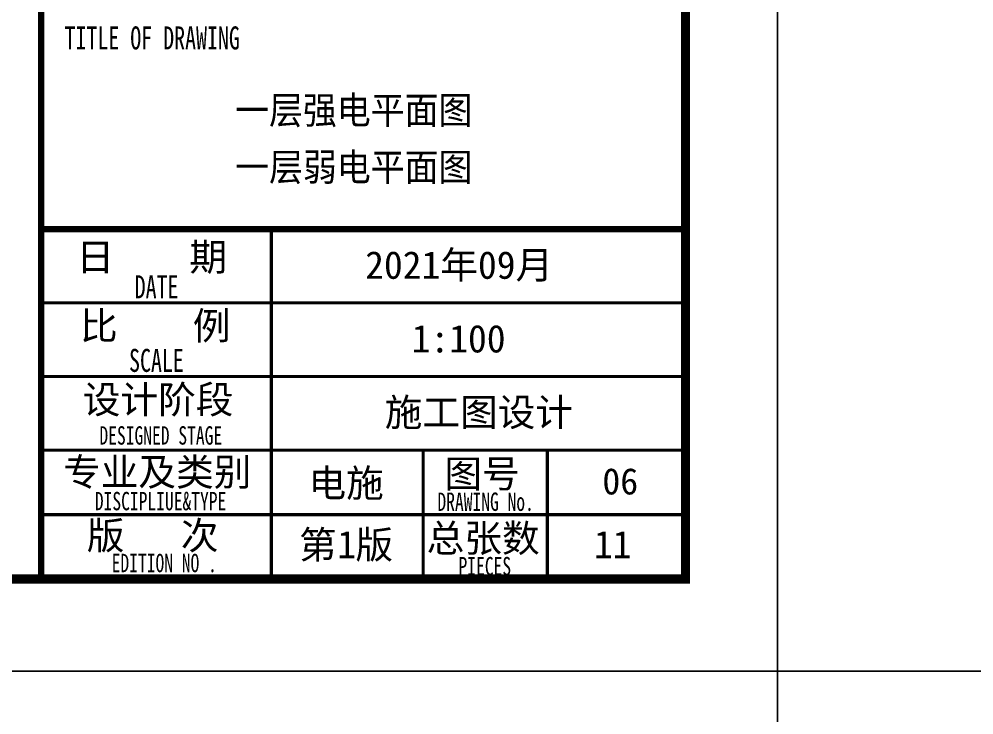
# Model space of a CAD drawing. Extents: x 3753737 to 4713801, y -857380 to 24339.
# Drawn here: x 4530807 to 4541179, y -748852 to -741295 of the extents above; entities that cross this region are included whole.
import ezdxf

# ---------------------------------------------------------------- set-up
doc = ezdxf.new("R2010")
doc.units = 0
doc.header["$LTSCALE"] = 1000
doc.header["$MEASUREMENT"] = 0
doc.layers.add('!!电气', color=1, linetype='CONTINUOUS')
doc.layers.add('图签文字', color=4, linetype='CONTINUOUS')
for name, color, linetype, lineweight in [('S－GG公共标注', 7, 'CONTINUOUS', 25), ('图框', 147, 'CONTINUOUS', 20), ('图签', 147, 'CONTINUOUS', 18)]:
    doc.layers.add(name, color=color, linetype=linetype, lineweight=lineweight)
doc.styles.add('图框宋体', font='', dxfattribs={"width": 0.9})
doc.styles.add('宋体', font='', dxfattribs={"height": 4})
doc.styles.add('建筑图签-1', font='simhei.ttf', dxfattribs={"width": 0.7})
doc.styles.get('图框宋体').set_extended_font_data('SimSun')
doc.styles.get('宋体').set_extended_font_data('SimSun')

# ---------------------------------------------------------------- blocks, each defined once
blk = doc.blocks.new('A$C40947EF6')
at = {"layer": '图框'}
for points, const_width in [([(0, -700), (0, 56700)], 70), ([(0, 3100), (7000, 3100)], 70), ([(2500, 700), (2500, 3100)], 35), ([(0, 2300), (7000, 2300)], 35), ([(0, 1500), (7000, 1500)], 35), ([(0, 700), (7000, 700)], 35), ([(0, 700), (6500, 700)], 35), ([(2500, -700), (2500, 700)], 35), ([(4150, -700), (4150, 700)], 35), ([(4150, -700), (4150, 700)], 35), ([(4150, -700), (4150, 700)], 35), ([(5500, -700), (5500, 700)], 35), ([(0, 0), (4150, 0)], 35), ([(4150, 0), (7000, 0)], 35)]:
    blk.add_lwpolyline(points, dxfattribs=dict(at, const_width=const_width))
at = {"layer": '图签文字', "style": '建筑图签-1', "width": 0.7}
for s, height, p in [('TITLE OF DRAWING', 250, (254, 5052)), ('DATE', 250, (1016, 2349)), ('SCALE', 250, (955, 1550)), ('DESIGNED STAGE', 200, (633, 760)), ('DISCIPLIUE&TYPE', 200, (583, 47)), ('DRAWING No.', 200, (4305, 40)), ('EDITION NO .', 200, (766, -626)), ('PIECES', 200, (4534, -660))]:
    blk.add_text(s, height=height, dxfattribs=at).set_placement(p)
at = {"layer": '图签文字', "color": 7, "style": '建筑图签-1'}
for s, p in [('日    期', (384, 2648)), ('比    例', (422, 1901)), ('设计阶段', (452, 1099)), ('专业及类别', (238, 313)), ('图号', (4381, 294)), ('版   次 ', (496, -377)), ('总张数', (4188, -406)), ('第 版', (2801, -477))]:
    blk.add_text(s, height=300, dxfattribs=at).set_placement(p)
at = {"layer": '图签文字', "color": 6, "style": '建筑图签-1'}
for s, p in [('2021年09月', (3520, 2561)), ('1:100', (4025, 1761)), ('施工图设计', (3732, 961)), ('电施', (2904, 192)), ('1', (3217, -475)), ('11', (6005, -475))]:
    blk.add_text(s, height=300, dxfattribs=at).set_placement(p)

msp = doc.modelspace()

# ---------------------------------------------------------------- linework, layer by layer
at = {"layer": '图框'}
for points in [[(4454946.2, -688977.2), (4539046.2, -688977.2), (4539046.2, -748377.2), (4454946.2, -748377.2)], [(4454946.2, -688977.2), (4539046.2, -688977.2), (4539046.2, -748377.2), (4454946.2, -748377.2)], [(4539046.2, -688977.2), (4623146.2, -688977.2), (4623146.2, -748377.2), (4539046.2, -748377.2)], [(4454946.2, -748377.2), (4539046.2, -748377.2), (4539046.2, -807777.2), (4454946.2, -807777.2)], [(4539046.2, -748377.2), (4623146.2, -748377.2), (4623146.2, -807777.2), (4539046.2, -807777.2)]]:
    msp.add_lwpolyline(points, close=True, dxfattribs=at)
at = {"layer": '图框', "const_width": 100}
msp.add_lwpolyline([(4538046.2, -747377.2), (4538046.2, -689977.2), (4457446.2, -689977.2), (4457446.2, -747377.2)], close=True, dxfattribs=at)

# ---------------------------------------------------------------- block references
at = {"layer": '!!电气'}
msp.add_blockref('A$C40947EF6', (4531046.2, -746676.8), dxfattribs=at)

# ---------------------------------------------------------------- texts
at = {"layer": 'S－GG公共标注', "color": 2, "style": '图框宋体', "width": 0.9}
for s, p in [('一层强电平面图', (4533153.5, -742434.6)), ('一层弱电平面图', (4533153.5, -743052.2))]:
    msp.add_text(s, height=300, dxfattribs=at).set_placement(p)
at = {"layer": '图签', "color": 3, "style": '宋体'}
msp.add_text('06', height=286.68, dxfattribs=at).set_placement((4537142.7, -746458.1))

doc.saveas('drawing.dxf')
